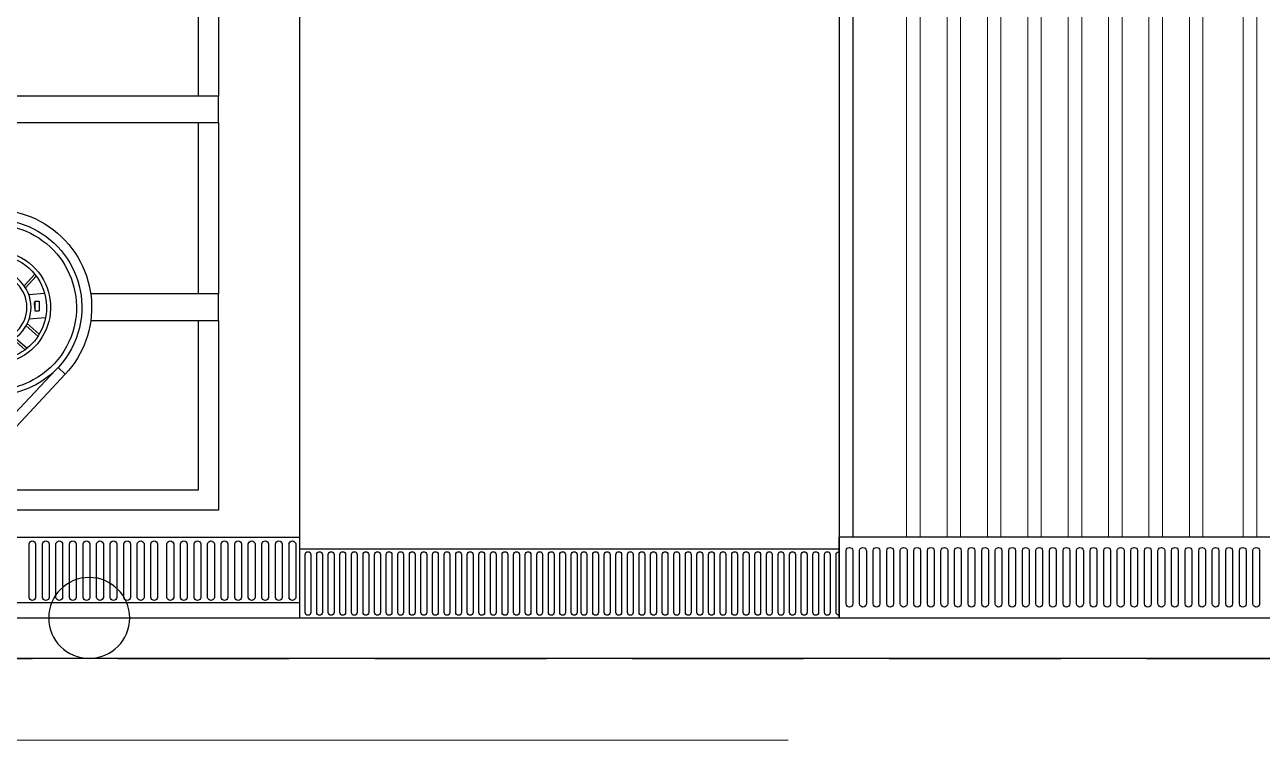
# Model space of a CAD drawing. Header units: millimetres. Extents: x 7687 to 15428, y -715 to 4028.
# Drawn here: x 13447.9 to 13539.6, y 245.1 to 298.1 of the extents above; entities that cross this region are included whole.
import ezdxf

# ---------------------------------------------------------------- set-up
doc = ezdxf.new("R2010")
doc.units = ezdxf.units.MM
doc.linetypes.add('HIDDENX2', pattern=[19.05, 12.7, -6.35])
doc.layers.add('gorunus01', color=252, linetype='Continuous', lineweight=9)
doc.layers.add('yazı', color=7, linetype='Continuous', lineweight=20)
doc.layers.add('KITCHEN', color=1, linetype='Continuous')
doc.layers.add('KOT', color=3, linetype='Continuous')

# ---------------------------------------------------------------- blocks, each defined once
blk = doc.blocks.new('4 ocak')
at = {"layer": 'KITCHEN', "linetype": 'Continuous'}
for p, q in [((0, -2.305), (0, -67.016)), ((5.987, -21.654), (5.987, -34.321)), ((7.483, -21.654), (7.483, -34.321)), ((5.987, -36.315), (5.987, -34.321)), ((5.987, -34.321), (21.636, -34.321)), ((5.987, -36.315), (5.987, -48.982)), ((5.987, -36.315), (21.636, -36.315)), ((7.483, -36.315), (7.483, -48.982)), ((5.987, -48.982), (15.453, -48.982)), ((5.987, -50.977), (5.987, -48.982)), ((5.987, -50.977), (5.987, -65.021)), ((5.987, -50.977), (15.453, -50.977)), ((7.483, -50.977), (7.483, -63.525)), ((7.483, -63.525), (21.636, -63.525)), ((5.987, -65.021), (21.636, -65.021)), ((80, -67.016), (0, -67.016)), ((0, -67.016), (0, -71.859)), ((0.267, -67.51), (0.267, -71.475)), ((0.765, -71.475), (0.765, -67.51)), ((1.271, -67.51), (1.271, -71.475)), ((1.77, -71.475), (1.77, -67.51)), ((2.276, -67.51), (2.276, -71.475)), ((2.775, -71.475), (2.775, -67.51)), ((3.281, -67.51), (3.281, -71.475)), ((3.78, -71.475), (3.78, -67.51)), ((4.285, -67.51), (4.285, -71.475)), ((4.784, -71.475), (4.784, -67.51)), ((5.29, -67.51), (5.29, -71.475)), ((5.789, -71.475), (5.789, -67.51)), ((6.295, -67.51), (6.295, -71.475)), ((6.794, -71.475), (6.794, -67.51)), ((7.3, -67.51), (7.3, -71.475)), ((7.798, -71.475), (7.798, -67.51)), ((8.304, -67.51), (8.304, -71.475)), ((8.803, -71.475), (8.803, -67.51)), ((9.309, -67.51), (9.309, -71.475)), ((9.808, -71.475), (9.808, -67.51)), ((10.499, -67.51), (10.499, -71.475)), ((10.997, -71.475), (10.997, -67.51)), ((11.503, -67.51), (11.503, -71.475)), ((12.002, -71.475), (12.002, -67.51)), ((12.508, -67.51), (12.508, -71.475)), ((13.007, -71.475), (13.007, -67.51)), ((13.513, -67.51), (13.513, -71.475)), ((14.011, -71.475), (14.011, -67.51)), ((14.517, -67.51), (14.517, -71.475)), ((15.016, -71.475), (15.016, -67.51)), ((15.522, -67.51), (15.522, -71.475)), ((16.021, -71.475), (16.021, -67.51)), ((16.527, -67.51), (16.527, -71.475)), ((17.026, -71.475), (17.026, -67.51)), ((17.532, -67.51), (17.532, -71.475)), ((18.03, -71.475), (18.03, -67.51)), ((18.536, -67.51), (18.536, -71.475)), ((19.035, -71.475), (19.035, -67.51)), ((19.541, -67.51), (19.541, -71.475)), ((20.025, -71.475), (20.025, -67.51)), ((80, -71.859), (0, -71.859)), ((0, -71.859), (0, -73)), ((80, -73), (0, -73))]:
    blk.add_line(p, q, dxfattribs=at)
at = {"layer": 'KITCHEN'}
for p, q in [((19.488, -47.661), (20.279, -48.544)), ((20.382, -48.388), (19.6, -47.516)), ((18.872, -48.945), (20.047, -49.047)), ((19.284, -49.53), (19.284, -50.23)), ((19.584, -49.53), (19.284, -49.53)), ((19.584, -50.23), (19.284, -50.23)), ((19.584, -49.53), (19.584, -50.23)), ((19.622, -49.607), (19.584, -49.604)), ((19.584, -50.037), (19.622, -49.607)), ((20.019, -50.841), (18.818, -50.737)), ((19.27, -51.967), (20.15, -51.178)), ((19.366, -52.122), (20.236, -51.342)), ((21.042, -52.231), (20.171, -53.013)), ((20.315, -53.125), (21.198, -52.334)), ((17.866, -54.434), (17.336, -54.929)), ((17.336, -54.929), (20.953, -58.8)), ((18.044, -54.618), (21.486, -58.301))]:
    blk.add_line(p, q, dxfattribs=at)
for radius in [2.758, 2.457]:
    blk.add_circle((22.634, -49.979), radius, dxfattribs=at)
for radius, start, end in [(7.25, 78.86024, 176.44713), (6.525, 77.60385, 182.20211), (6.125, 76.78072, 182.34589), (4.207, 241.48208, 173.87023), (3.907, 241.48208, 183.67885), (4.207, 172.83438, 241.48208), (7.25, 176.44713, 223.05959), (6.525, 182.20211, 241.48208), (6.125, 182.34589, 241.48208), (3.907, 183.67885, 241.48208), (6.525, 241.48208, 282.39615), (6.125, 241.48208, 283.21928)]:
    blk.add_arc((22.634, -49.979), radius, start, end, dxfattribs=at)
at = {"layer": 'KITCHEN', "linetype": 'Continuous'}
for centre, radius, start, end in [((0.516, -67.536), 0.251, 5.88792, 174.11208), ((1.521, -67.536), 0.251, 5.88792, 174.11208), ((2.525, -67.536), 0.251, 5.89201, 174.10799), ((3.53, -67.536), 0.251, 5.88792, 174.11208), ((4.535, -67.536), 0.251, 5.88792, 174.11208), ((5.54, -67.536), 0.251, 5.89201, 174.10799), ((6.544, -67.536), 0.251, 5.89201, 174.10799), ((7.549, -67.536), 0.251, 5.88064, 174.11936), ((8.554, -67.536), 0.251, 5.88792, 174.11208), ((9.558, -67.536), 0.251, 5.89201, 174.10799), ((10.748, -67.536), 0.251, 5.88792, 174.11208), ((11.753, -67.536), 0.251, 5.88792, 174.11208), ((12.757, -67.536), 0.251, 5.89201, 174.10799), ((13.762, -67.536), 0.251, 5.89201, 174.10799), ((14.767, -67.536), 0.251, 5.88064, 174.11936), ((15.771, -67.536), 0.251, 5.88792, 174.11208), ((16.776, -67.536), 0.251, 5.89201, 174.10799), ((17.781, -67.536), 0.251, 5.88792, 174.11208), ((18.786, -67.536), 0.251, 5.88064, 174.11936), ((19.783, -67.528), 0.242, 4.14897, 175.85103), ((0.516, -71.45), 0.251, 185.88792, 354.11208), ((1.521, -71.45), 0.251, 185.88792, 354.11208), ((2.525, -71.45), 0.251, 185.89201, 354.10799), ((3.53, -71.45), 0.251, 185.88792, 354.11208), ((4.535, -71.45), 0.251, 185.88792, 354.11208), ((5.54, -71.45), 0.251, 185.89201, 354.10799), ((6.544, -71.45), 0.251, 185.89201, 354.10799), ((7.549, -71.45), 0.251, 185.88064, 354.11936), ((8.554, -71.45), 0.251, 185.88792, 354.11208), ((9.558, -71.45), 0.251, 185.89201, 354.10799), ((10.748, -71.45), 0.251, 185.88792, 354.11208), ((11.753, -71.45), 0.251, 185.88792, 354.11208), ((12.757, -71.45), 0.251, 185.89201, 354.10799), ((13.762, -71.45), 0.251, 185.89201, 354.10799), ((14.767, -71.45), 0.251, 185.88064, 354.11936), ((15.771, -71.45), 0.251, 185.88792, 354.11208), ((16.776, -71.45), 0.251, 185.89201, 354.10799), ((17.781, -71.45), 0.251, 185.88792, 354.11208), ((18.786, -71.45), 0.251, 185.88064, 354.11936), ((19.783, -71.458), 0.242, 184.14897, 355.85103)]:
    blk.add_arc(centre, radius, start, end, dxfattribs=at)
at = {"layer": 'KOT'}
blk.add_circle((15.567, -73), 3, dxfattribs=at)
blk = doc.blocks.new('lavataş')
at = {"layer": 'gorunus01', "linetype": 'Continuous'}
for p, q in [((4.987, -5.984), (4.987, -70.695)), ((5.984, -70.695), (5.984, -5.984)), ((7.979, -5.984), (7.979, -70.695)), ((8.976, -70.695), (8.976, -5.984)), ((10.971, -5.984), (10.971, -70.695)), ((11.968, -70.695), (11.968, -5.984)), ((13.963, -5.984), (13.963, -70.695)), ((14.96, -70.695), (14.96, -5.984)), ((16.955, -5.984), (16.955, -70.695)), ((17.953, -70.695), (17.953, -5.984)), ((19.947, -5.984), (19.947, -70.695)), ((20.945, -70.695), (20.945, -5.984)), ((22.939, -5.984), (22.939, -70.695)), ((23.937, -70.695), (23.937, -5.984)), ((25.931, -5.984), (25.931, -70.695)), ((26.929, -70.695), (26.929, -5.984)), ((29.921, -5.984), (29.921, -70.695)), ((30.918, -70.695), (30.918, -5.984))]:
    blk.add_line(p, q, dxfattribs=at)
at = {"layer": 'KITCHEN', "linetype": 'Continuous'}
for p, q in [((0, 0), (0, -5.984)), ((0, 0), (80, 0)), ((0.499, -1.037), (0.499, -5.002)), ((0.997, -5.002), (0.997, -1.037)), ((1.503, -1.037), (1.503, -5.002)), ((2.002, -5.002), (2.002, -1.037)), ((2.508, -1.037), (2.508, -5.002)), ((3.007, -5.002), (3.007, -1.037)), ((3.513, -1.037), (3.513, -5.002)), ((4.011, -5.002), (4.011, -1.037)), ((4.517, -1.037), (4.517, -5.002)), ((5.016, -5.002), (5.016, -1.037)), ((5.522, -1.037), (5.522, -5.002)), ((6.021, -5.002), (6.021, -1.037)), ((6.527, -1.037), (6.527, -5.002)), ((7.026, -5.002), (7.026, -1.037)), ((7.532, -1.037), (7.532, -5.002)), ((8.03, -5.002), (8.03, -1.037)), ((8.536, -1.037), (8.536, -5.002)), ((9.035, -5.002), (9.035, -1.037)), ((9.541, -1.037), (9.541, -5.002)), ((10.04, -5.002), (10.04, -1.037)), ((10.546, -1.037), (10.546, -5.002)), ((11.044, -5.002), (11.044, -1.037)), ((11.55, -1.037), (11.55, -5.002)), ((12.049, -5.002), (12.049, -1.037)), ((12.555, -1.037), (12.555, -5.002)), ((13.054, -5.002), (13.054, -1.037)), ((13.56, -1.037), (13.56, -5.002)), ((14.058, -5.002), (14.058, -1.037)), ((14.564, -1.037), (14.564, -5.002)), ((15.063, -5.002), (15.063, -1.037)), ((15.569, -1.037), (15.569, -5.002)), ((16.068, -5.002), (16.068, -1.037)), ((16.574, -1.037), (16.574, -5.002)), ((17.073, -5.002), (17.073, -1.037)), ((17.579, -1.037), (17.579, -5.002)), ((18.077, -5.002), (18.077, -1.037)), ((18.583, -1.037), (18.583, -5.002)), ((19.082, -5.002), (19.082, -1.037)), ((19.588, -1.037), (19.588, -5.002)), ((20.087, -5.002), (20.087, -1.037)), ((20.593, -1.037), (20.593, -5.002)), ((21.091, -5.002), (21.091, -1.037)), ((21.597, -1.037), (21.597, -5.002)), ((22.096, -5.002), (22.096, -1.037)), ((22.602, -1.037), (22.602, -5.002)), ((23.101, -5.002), (23.101, -1.037)), ((23.607, -1.037), (23.607, -5.002)), ((24.105, -5.002), (24.105, -1.037)), ((24.611, -1.037), (24.611, -5.002)), ((25.11, -5.002), (25.11, -1.037)), ((25.616, -1.037), (25.616, -5.002)), ((26.115, -5.002), (26.115, -1.037)), ((26.621, -1.037), (26.621, -5.002)), ((27.12, -5.002), (27.12, -1.037)), ((27.626, -1.037), (27.626, -5.002)), ((28.124, -5.002), (28.124, -1.037)), ((28.63, -1.037), (28.63, -5.002)), ((29.129, -5.002), (29.129, -1.037)), ((29.635, -1.037), (29.635, -5.002)), ((30.134, -5.002), (30.134, -1.037)), ((30.64, -1.037), (30.64, -5.002)), ((31.138, -5.002), (31.138, -1.037)), ((80, -5.984), (0, -5.984)), ((0, -60.425), (0, -5.984)), ((0.997, -60.425), (0.997, -5.984))]:
    blk.add_line(p, q, dxfattribs=at)
for centre, start, end in [((0.748, -1.062), 5.89201, 174.10799), ((1.753, -1.062), 5.88792, 174.11208), ((2.757, -1.062), 5.88064, 174.11936), ((3.762, -1.062), 5.89201, 174.10799), ((4.767, -1.062), 5.89201, 174.10799), ((5.772, -1.062), 5.88792, 174.11208), ((6.776, -1.062), 5.88064, 174.11936), ((7.781, -1.062), 5.89201, 174.10799), ((8.786, -1.062), 5.89201, 174.10799), ((9.79, -1.062), 5.88064, 174.11936), ((10.795, -1.062), 5.88792, 174.11208), ((11.8, -1.062), 5.89201, 174.10799), ((12.804, -1.062), 5.88792, 174.11208), ((13.809, -1.062), 5.88064, 174.11936), ((14.814, -1.062), 5.89201, 174.10799), ((15.818, -1.062), 5.89201, 174.10799), ((16.823, -1.062), 5.88064, 174.11936), ((17.828, -1.062), 5.88792, 174.11208), ((18.833, -1.062), 5.89201, 174.10799), ((19.837, -1.062), 5.88792, 174.11208), ((20.842, -1.062), 5.88064, 174.11936), ((21.847, -1.062), 5.89201, 174.10799), ((22.851, -1.062), 5.89201, 174.10799), ((23.856, -1.062), 5.88792, 174.11208), ((24.861, -1.062), 5.88064, 174.11936), ((25.865, -1.062), 5.89201, 174.10799), ((26.87, -1.062), 5.89201, 174.10799), ((27.875, -1.062), 5.88792, 174.11208), ((28.88, -1.062), 5.88064, 174.11936), ((29.884, -1.062), 5.89201, 174.10799), ((30.889, -1.062), 5.89201, 174.10799), ((0.748, -4.976), 185.89201, 354.10799), ((1.753, -4.976), 185.88792, 354.11208), ((2.757, -4.976), 185.88064, 354.11936), ((3.762, -4.976), 185.89201, 354.10799), ((4.767, -4.976), 185.89201, 354.10799), ((5.772, -4.976), 185.88792, 354.11208), ((6.776, -4.976), 185.88064, 354.11936), ((7.781, -4.976), 185.89201, 354.10799), ((8.786, -4.976), 185.89201, 354.10799), ((9.79, -4.976), 185.88064, 354.11936), ((10.795, -4.976), 185.88792, 354.11208), ((11.8, -4.976), 185.89201, 354.10799), ((12.804, -4.976), 185.88792, 354.11208), ((13.809, -4.976), 185.88064, 354.11936), ((14.814, -4.976), 185.89201, 354.10799), ((15.818, -4.976), 185.89201, 354.10799), ((16.823, -4.976), 185.88064, 354.11936), ((17.828, -4.976), 185.88792, 354.11208), ((18.833, -4.976), 185.89201, 354.10799), ((19.837, -4.976), 185.88792, 354.11208), ((20.842, -4.976), 185.88064, 354.11936), ((21.847, -4.976), 185.89201, 354.10799), ((22.851, -4.976), 185.89201, 354.10799), ((23.856, -4.976), 185.88792, 354.11208), ((24.861, -4.976), 185.88064, 354.11936), ((25.865, -4.976), 185.89201, 354.10799), ((26.87, -4.976), 185.89201, 354.10799), ((27.875, -4.976), 185.88792, 354.11208), ((28.88, -4.976), 185.88064, 354.11936), ((29.884, -4.976), 185.89201, 354.10799), ((30.889, -4.976), 185.89201, 354.10799)]:
    blk.add_arc(centre, 0.251, start, end, dxfattribs=at)
blk = doc.blocks.new('ara tezgah')
at = {"layer": 'KITCHEN', "linetype": 'Continuous'}
for p, q in [((0, 0), (40, 0)), ((0, -5.116), (0, 0)), ((40, -73), (40, 0)), ((0.426, -0.409), (0.426, -4.708)), ((0.853, -4.708), (0.853, -0.409)), ((1.285, -0.409), (1.285, -4.708)), ((1.711, -4.708), (1.711, -0.409)), ((2.143, -0.409), (2.143, -4.708)), ((2.569, -4.708), (2.569, -0.409)), ((3.001, -0.409), (3.001, -4.708)), ((3.427, -4.708), (3.427, -0.409)), ((3.859, -0.409), (3.859, -4.708)), ((4.286, -4.708), (4.286, -0.409)), ((4.717, -0.409), (4.717, -4.708)), ((5.144, -4.708), (5.144, -0.409)), ((5.576, -0.409), (5.576, -4.708)), ((6.002, -4.708), (6.002, -0.409)), ((6.434, -0.409), (6.434, -4.708)), ((6.86, -4.708), (6.86, -0.409)), ((7.292, -0.409), (7.292, -4.708)), ((7.718, -4.708), (7.718, -0.409)), ((8.15, -0.409), (8.15, -4.708)), ((8.577, -4.708), (8.577, -0.409)), ((9.008, -0.409), (9.008, -4.708)), ((9.435, -4.708), (9.435, -0.409)), ((9.867, -0.409), (9.867, -4.708)), ((10.293, -4.708), (10.293, -0.409)), ((10.725, -0.409), (10.725, -4.708)), ((11.151, -4.708), (11.151, -0.409)), ((11.583, -0.409), (11.583, -4.708)), ((12.009, -4.708), (12.009, -0.409)), ((12.441, -0.409), (12.441, -4.708)), ((12.868, -4.708), (12.868, -0.409)), ((13.3, -0.409), (13.3, -4.708)), ((13.726, -4.708), (13.726, -0.409)), ((14.158, -0.409), (14.158, -4.708)), ((14.584, -4.708), (14.584, -0.409)), ((15.016, -0.409), (15.016, -4.708)), ((15.442, -4.708), (15.442, -0.409)), ((15.874, -0.409), (15.874, -4.708)), ((16.301, -4.708), (16.301, -0.409)), ((16.732, -0.409), (16.732, -4.708)), ((17.159, -4.708), (17.159, -0.409)), ((17.591, -0.409), (17.591, -4.708)), ((18.017, -4.708), (18.017, -0.409)), ((18.449, -0.409), (18.449, -4.708)), ((18.875, -4.708), (18.875, -0.409)), ((19.289, -0.409), (19.289, -4.708)), ((19.715, -4.708), (19.715, -0.409)), ((20.147, -0.409), (20.147, -4.708)), ((20.574, -4.708), (20.574, -0.409)), ((20.874, -0.409), (20.874, -4.708)), ((21.301, -4.708), (21.301, -0.409)), ((21.732, -0.409), (21.732, -4.708)), ((22.159, -4.708), (22.159, -0.409)), ((22.591, -0.409), (22.591, -4.708)), ((23.017, -4.708), (23.017, -0.409)), ((23.449, -0.409), (23.449, -4.708)), ((23.875, -4.708), (23.875, -0.409)), ((24.307, -0.409), (24.307, -4.708)), ((24.733, -4.708), (24.733, -0.409)), ((25.165, -0.409), (25.165, -4.708)), ((25.592, -4.708), (25.592, -0.409)), ((26.023, -0.409), (26.023, -4.708)), ((26.45, -4.708), (26.45, -0.409)), ((26.882, -0.409), (26.882, -4.708)), ((27.308, -4.708), (27.308, -0.409)), ((27.74, -0.409), (27.74, -4.708)), ((28.166, -4.708), (28.166, -0.409)), ((28.598, -0.409), (28.598, -4.708)), ((29.024, -4.708), (29.024, -0.409)), ((29.456, -0.409), (29.456, -4.708)), ((29.883, -4.708), (29.883, -0.409)), ((30.314, -0.409), (30.314, -4.708)), ((30.741, -4.708), (30.741, -0.409)), ((31.173, -0.409), (31.173, -4.708)), ((31.599, -4.708), (31.599, -0.409)), ((32.031, -0.409), (32.031, -4.708)), ((32.457, -4.708), (32.457, -0.409)), ((32.889, -0.409), (32.889, -4.708)), ((33.316, -4.708), (33.316, -0.409)), ((33.747, -0.409), (33.747, -4.708)), ((34.174, -4.708), (34.174, -0.409)), ((34.606, -0.409), (34.606, -4.708)), ((35.032, -4.708), (35.032, -0.409)), ((35.464, -0.409), (35.464, -4.708)), ((35.89, -4.708), (35.89, -0.409)), ((36.322, -0.409), (36.322, -4.708)), ((36.748, -4.708), (36.748, -0.409)), ((37.18, -0.409), (37.18, -4.708)), ((37.607, -4.708), (37.607, -0.409)), ((38.038, -0.409), (38.038, -4.708)), ((38.465, -4.708), (38.465, -0.409)), ((38.897, -0.409), (38.897, -4.708)), ((39.323, -4.708), (39.323, -0.409)), ((39.755, -0.409), (39.755, -4.708)), ((0, -5.116), (40, -5.116)), ((0, -69.097), (0, -5.116))]:
    blk.add_line(p, q, dxfattribs=at)
for centre, start, end in [((0.64, -0.416), 1.95472, 178.04528), ((1.498, -0.416), 1.94055, 178.05945), ((2.356, -0.416), 1.94055, 178.05945), ((3.214, -0.416), 1.94055, 178.05945), ((4.072, -0.416), 1.94055, 178.05945), ((4.931, -0.416), 1.94055, 178.05945), ((5.789, -0.416), 1.95472, 178.04528), ((6.647, -0.416), 1.95472, 178.04528), ((7.505, -0.416), 1.95472, 178.04528), ((8.363, -0.416), 1.96231, 178.03769), ((9.222, -0.416), 1.96231, 178.03769), ((10.08, -0.416), 1.96231, 178.03769), ((10.938, -0.416), 1.96231, 178.03769), ((11.796, -0.416), 1.96231, 178.03769), ((12.654, -0.416), 1.96231, 178.03769), ((13.513, -0.416), 1.96231, 178.03769), ((14.371, -0.416), 1.96231, 178.03769), ((15.229, -0.416), 1.96231, 178.03769), ((16.087, -0.416), 1.96231, 178.03769), ((16.946, -0.416), 1.96231, 178.03769), ((17.804, -0.416), 1.96231, 178.03769), ((18.662, -0.416), 1.96231, 178.03769), ((19.502, -0.416), 1.96231, 178.03769), ((20.36, -0.416), 1.96231, 178.03769), ((21.087, -0.416), 1.96231, 178.03769), ((21.946, -0.416), 1.96231, 178.03769), ((22.804, -0.416), 1.96231, 178.03769), ((23.662, -0.416), 1.96231, 178.03769), ((24.52, -0.416), 1.96231, 178.03769), ((25.378, -0.416), 1.96231, 178.03769), ((26.237, -0.416), 1.96231, 178.03769), ((27.095, -0.416), 1.96231, 178.03769), ((27.953, -0.416), 1.96231, 178.03769), ((28.811, -0.416), 1.96231, 178.03769), ((29.669, -0.416), 1.96231, 178.03769), ((30.528, -0.416), 1.96231, 178.03769), ((31.386, -0.416), 1.96231, 178.03769), ((32.244, -0.416), 1.96231, 178.03769), ((33.102, -0.416), 1.96231, 178.03769), ((33.961, -0.416), 1.96231, 178.03769), ((34.819, -0.416), 1.96231, 178.03769), ((35.677, -0.416), 1.96231, 178.03769), ((36.535, -0.416), 1.96231, 178.03769), ((37.393, -0.416), 1.96231, 178.03769), ((38.252, -0.416), 1.96231, 178.03769), ((39.11, -0.416), 1.96231, 178.03769), ((39.968, -0.416), 81.3834, 178.04528), ((0.64, -4.701), 181.95852, 358.04148), ((1.498, -4.701), 181.94435, 358.05565), ((2.356, -4.701), 181.94435, 358.05565), ((3.214, -4.701), 181.94435, 358.05565), ((4.072, -4.701), 181.94435, 358.05565), ((4.931, -4.701), 181.94435, 358.05565), ((5.789, -4.701), 181.95852, 358.04148), ((6.647, -4.701), 181.95852, 358.04148), ((7.505, -4.701), 181.95852, 358.04148), ((8.363, -4.701), 181.96611, 358.03389), ((9.222, -4.701), 181.96611, 358.03389), ((10.08, -4.701), 181.96611, 358.03389), ((10.938, -4.701), 181.96611, 358.03389), ((11.796, -4.701), 181.96611, 358.03389), ((12.654, -4.701), 181.96611, 358.03389), ((13.513, -4.701), 181.96611, 358.03389), ((14.371, -4.701), 181.96611, 358.03389), ((15.229, -4.701), 181.96611, 358.03389), ((16.087, -4.701), 181.96611, 358.03389), ((16.946, -4.701), 181.96611, 358.03389), ((17.804, -4.701), 181.96611, 358.03389), ((18.662, -4.701), 181.96611, 358.03389), ((19.502, -4.701), 181.96611, 358.03389), ((20.36, -4.701), 181.96611, 358.03389), ((21.087, -4.701), 181.96611, 358.03389), ((21.946, -4.701), 181.96611, 358.03389), ((22.804, -4.701), 181.96611, 358.03389), ((23.662, -4.701), 181.96611, 358.03389), ((24.52, -4.701), 181.96611, 358.03389), ((25.378, -4.701), 181.96611, 358.03389), ((26.237, -4.701), 181.96611, 358.03389), ((27.095, -4.701), 181.96611, 358.03389), ((27.953, -4.701), 181.96611, 358.03389), ((28.811, -4.701), 181.96611, 358.03389), ((29.669, -4.701), 181.96611, 358.03389), ((30.528, -4.701), 181.96611, 358.03389), ((31.386, -4.701), 181.96611, 358.03389), ((32.244, -4.701), 181.96611, 358.03389), ((33.102, -4.701), 181.96611, 358.03389), ((33.961, -4.701), 181.96611, 358.03389), ((34.819, -4.701), 181.96611, 358.03389), ((35.677, -4.701), 181.96611, 358.03389), ((36.535, -4.701), 181.96611, 358.03389), ((37.393, -4.701), 181.96611, 358.03389), ((38.252, -4.701), 181.96611, 358.03389), ((39.11, -4.701), 181.96611, 358.03389), ((39.968, -4.701), 181.95852, 278.61658)]:
    blk.add_arc(centre, 0.213, start, end, dxfattribs=at)

msp = doc.modelspace()

# ---------------------------------------------------------------- linework, layer by layer
at = {"color": 240, "true_color": 0xed1f24}
msp.add_line((13631.232, 251.159), (13280.857, 251.159), dxfattribs=at)
at = {"color": 240, "linetype": 'HIDDENX2', "true_color": 0xed1f24}
msp.add_lwpolyline([(13245.232, 251.159), (13630.232, 251.159), (13630.232, 351.159), (13245.232, 351.159)], close=True, dxfattribs=at)
at = {"layer": 'yazı', "color": 2, "true_color": 0xf1eb1f}
msp.add_line((13504.431, 245.096), (13257.403, 245.096), dxfattribs=at)

# ---------------------------------------------------------------- block references
at = {"color": 240, "true_color": 0xed1f24, "xscale": -1}
msp.add_blockref('4 ocak', (13468.232, 327.16), dxfattribs=at)
at = {"color": 240, "true_color": 0xed1f24, "xscale": -1, "rotation": 180}
for name, p in [('lavataş', (13508.232, 254.159)), ('ara tezgah', (13468.232, 254.159))]:
    msp.add_blockref(name, p, dxfattribs=at)

doc.saveas('drawing.dxf')
